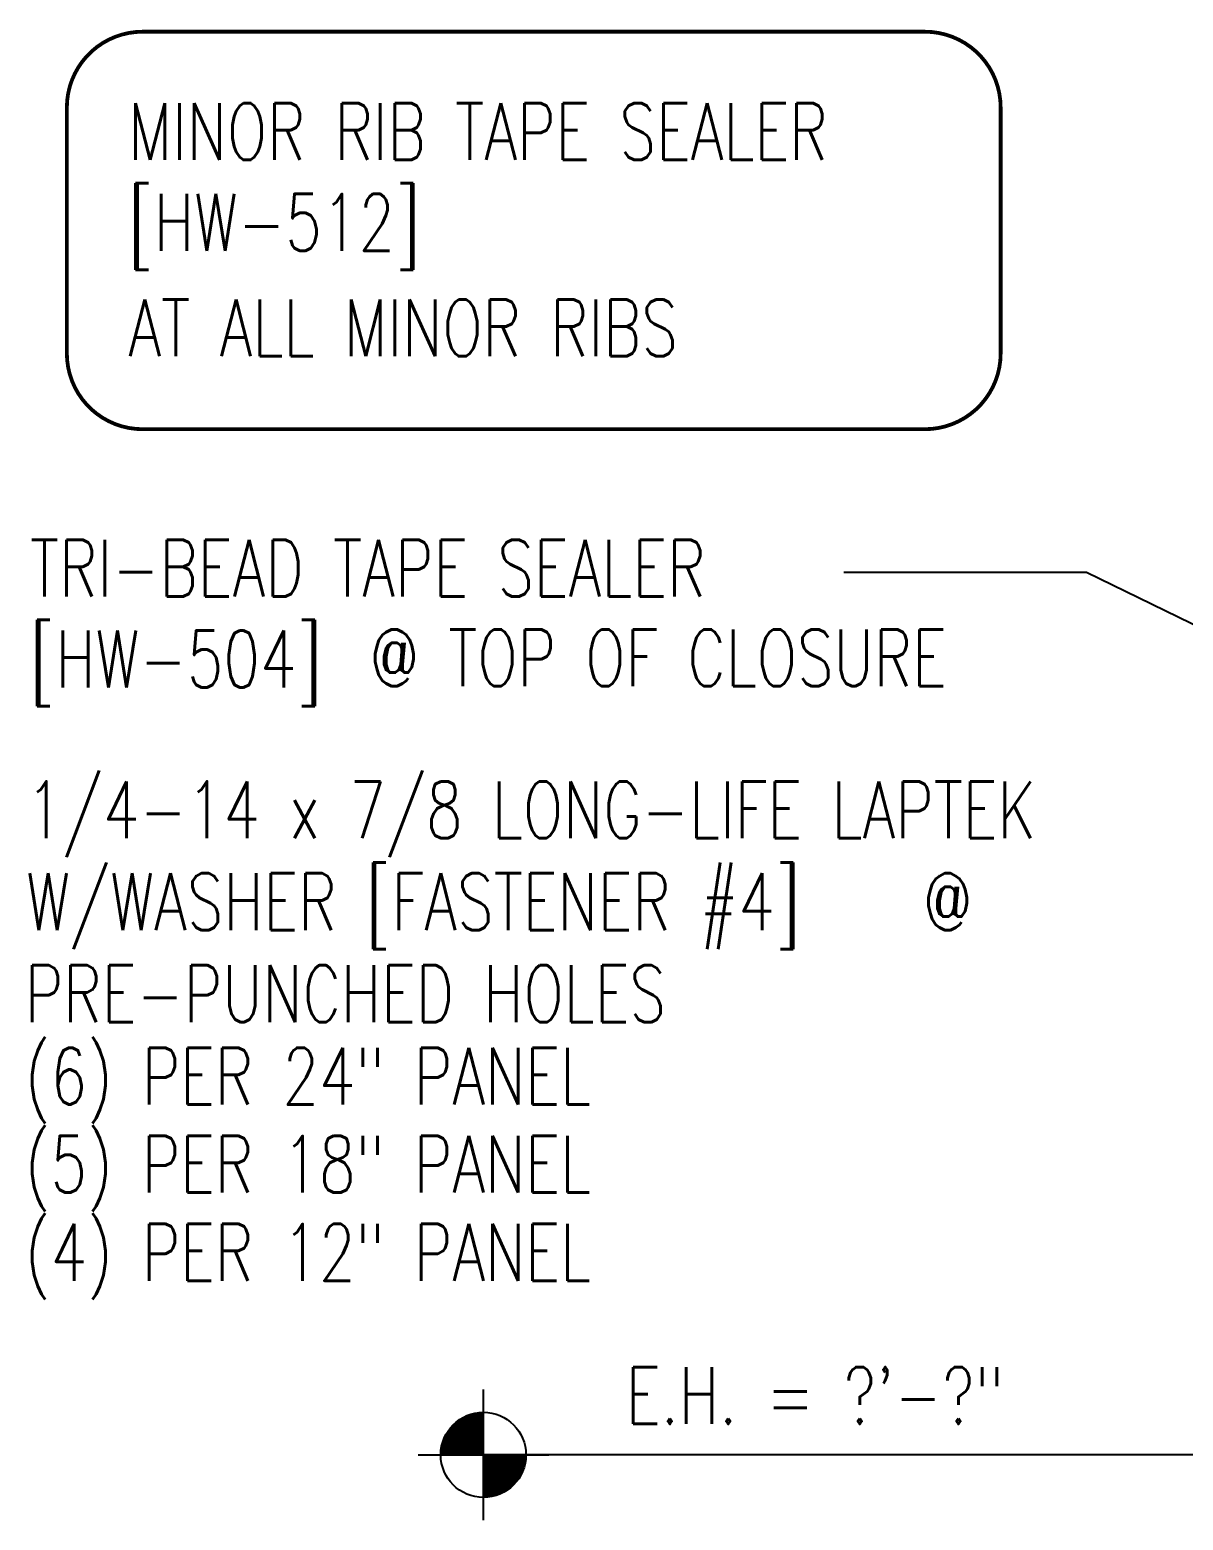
# Model space of a CAD drawing. Header units: inches. Extents: x 8 to 41.9, y 2.6 to 46.4.
# Drawn here: x 8.68 to 16.29, y 20.9 to 30.74 of the extents above; entities that cross this region are included whole.
import ezdxf

# ---------------------------------------------------------------- set-up
doc = ezdxf.new("R2010")
doc.units = ezdxf.units.IN
doc.header["$MEASUREMENT"] = 0
for name, color, linetype in [('DIM', 7, 'Continuous'), ('SECTION', 11, 'Continuous'), ('TEXT', 2, 'Continuous')]:
    doc.layers.add(name, color=color, linetype=linetype)
doc.styles.add('TEXT1', font='ROMANS.shx', dxfattribs={"width": 0.75, "height": 0.375})
doc.dimstyles.new('DETAIL$7', dxfattribs={"dimscale": 4, "dimtxt": 0.09375, "dimasz": 0.125, "dimexe": 0.0625, "dimexo": 0.125, "dimgap": 0.0625, "dimtad": 1, "dimdec": 4, "dimzin": 3, "dimdsep": 46, "dimlunit": 4, "dimtxsty": 'TEXT1', "dimblk": 'ARCHTICK', "dimcen": 0.0625, "dimclrd": 7, "dimclre": 7, "dimclrt": 2, "dimadec": 0, "dimazin": 0, "dimtfac": 0.59375, "dimtdec": 4, "dimtmove": 0, "dimatfit": 3, "dimfxl": 0, "dimfrac": 2, "dimtolj": 1, "dimtzin": 3, "dimarcsym": 0})

# ---------------------------------------------------------------- blocks, each defined once
blk = doc.blocks.new('wp')
at = {"layer": 'SECTION'}
for p, q in [((0, -0.0958), (0, 0.0958)), ((-0.0958, 0), (0.0958, 0))]:
    blk.add_line(p, q, dxfattribs=at)
at = {"layer": 'SECTION', "const_width": 0.0625}
for points in [[(0, 0.0312, 0.414214), (-0.0312, 0, 1)], [(0, -0.0312, 0.414214), (0.0312, 0, 1)]]:
    blk.add_lwpolyline(points, format="xyb", dxfattribs=at)
at = {"layer": 'SECTION'}
blk.add_circle((0, 0), 0.0625, dxfattribs=at)
blk = doc.blocks.new('dsc-HW-504')
at = {"layer": 'TEXT', "style": 'TEXT1', "width": 0.75}
for s, p in [('TRI-BEAD TAPE SEALER', (0, 0)), ('[HW-504]', (0, -0.6))]:
    blk.add_text(s, height=0.375, dxfattribs=at).set_placement(p)
at = {"layer": 'TEXT', "style": 'TEXT1', "flags": 1}
for tag, p in [('COLOR', (0, -1.2)), ('CALC', (0, -1.2)), ('OPT1', (0, -1.2)), ('OPT2', (0, -1.2)), ('OPT3', (0, -1.2)), ('GAGE', (0, -1.2)), ('SHPLN', (0, -1.2)), ('PART', (0, -1.2)), ('DESCRIPTION', (0, -1.2)), ('MULTIPLE', (0, -1.2)), ('SPARE1', (0, -1.8)), ('SPARE2', (0, -1.8)), ('SPARE3', (0, -1.8)), ('SPARE4', (0, -1.8)), ('SPARE5', (0, -1.8)), ('SPARE6', (0, -1.8)), ('SPARE7', (0, -1.8)), ('SPARE8', (0, -1.8)), ('SPARE9', (0, -1.8)), ('SPARE10', (0, -1.8))]:
    blk.add_attdef(tag, p, '', height=0.375, dxfattribs=at)
blk = doc.blocks.new('dsc-HW-512')
at = {"layer": 'TEXT', "style": 'TEXT1', "width": 0.75}
for s, p in [('MINOR RIB TAPE SEALER', (0, 0)), ('[HW-512]', (0, -0.6))]:
    blk.add_text(s, height=0.375, dxfattribs=at).set_placement(p)
at = {"layer": 'TEXT', "style": 'TEXT1', "flags": 1}
for tag, p in [('COLOR', (0, -1.2)), ('CALC', (0, -1.2)), ('OPT1', (0, -1.2)), ('OPT2', (0, -1.2)), ('OPT3', (0, -1.2)), ('GAGE', (0, -1.2)), ('SHPLN', (0, -1.2)), ('PART', (0, -1.2)), ('DESCRIPTION', (0, -1.2)), ('MULTIPLE', (0, -1.2)), ('SPARE1', (0, -1.8)), ('SPARE2', (0, -1.8)), ('SPARE3', (0, -1.8)), ('SPARE4', (0, -1.8)), ('SPARE5', (0, -1.8)), ('SPARE6', (0, -1.8)), ('SPARE7', (0, -1.8)), ('SPARE8', (0, -1.8)), ('SPARE9', (0, -1.8)), ('SPARE10', (0, -1.8))]:
    blk.add_attdef(tag, p, '', height=0.375, dxfattribs=at)
blk = doc.blocks.new('FD-F4')
at = {"layer": 'TEXT', "style": 'TEXT1', "width": 0.75}
for s, p in [('1/4-14 x 7/8 LONG-LIFE LAPTEK', (0.0047, -0.0408)), ('W/WASHER [FASTENER #4]', (0.0047, -0.1926))]:
    blk.add_text(s, height=0.09375, dxfattribs=at).set_placement(p)
blk.add_attdef('(QUANTITY)', (1.4847, -0.1926), '', height=0.0938, dxfattribs=at)
at = {"layer": 'TEXT', "style": 'TEXT1', "flags": 1}
for tag, p in [('Color', (0.0624, -0.4349)), ('Calc', (0.0624, -0.4349)), ('Opt1', (0.0624, -0.4349)), ('Opt2', (0.0624, -0.4349)), ('Opt3', (0.0624, -0.4349)), ('Description', (0.0624, -0.4349)), ('Multiple', (0.0624, -0.4349)), ('Part', (0.0624, -0.4349)), ('Spare1', (0.0624, -0.6224)), ('Spare2', (0.0624, -0.6224)), ('Spare3', (0.0624, -0.6224)), ('Spare4', (0.0624, -0.6224)), ('Spare5', (0.0624, -0.6224)), ('Spare6', (0.0624, -0.6224)), ('Spare7', (0.0624, -0.6224)), ('Spare8', (0.0624, -0.6224)), ('Spare9', (0.0624, -0.6224)), ('Spare10', (0.0624, -0.6224))]:
    blk.add_attdef(tag, p, '', height=0.0938, dxfattribs=at)
blk = doc.blocks.new('_ArchTick')
at = {"color": 0, "linetype": 'ByBlock', "const_width": 0.15}
blk.add_lwpolyline([(-0.5, -0.5), (0.5, 0.5)], dxfattribs=at)

msp = doc.modelspace()

# ---------------------------------------------------------------- linework, layer by layer
at = {"layer": 'TEXT'}
msp.add_line((18.57038, 21.33066), (11.67506, 21.33066), dxfattribs=at)
at = {"layer": 'TEXT', "const_width": 0.025}
msp.add_lwpolyline([(9.42561, 30.72809), (14.58942, 30.72809, -0.4142136), (15.08942, 30.22809), (15.08942, 28.6033, -0.4142136), (14.58942, 28.1033), (9.42561, 28.1033, -0.4142136), (8.92561, 28.6033), (8.92561, 30.22809, -0.4142136)], format="xyb", close=True, dxfattribs=at)

# ---------------------------------------------------------------- block references
for name, p in [('dsc-HW-512', (9.33119, 29.88159, 0)), ('dsc-HW-504', (8.68155, 26.99842))]:
    msp.add_blockref(name, p)
at = {"layer": 'TEXT', "xscale": 4, "yscale": 4, "zscale": 4}
msp.add_blockref('FD-F4', (8.63833, 25.56612), dxfattribs=at).add_auto_attribs({'(QUANTITY)': '@'})
at = {"layer": 'TEXT', "xscale": 4.5, "yscale": 4.499999999999998, "zscale": 4.5}
msp.add_blockref('wp', (11.67506, 21.33066), dxfattribs=at)

# ---------------------------------------------------------------- texts
at = {"layer": 'TEXT', "style": 'TEXT1', "width": 0.75}
for s, p in [('AT ALL MINOR RIBS', (9.33119, 28.5846, 0)), ('@ TOP OF CLOSURE', (10.92476, 26.40677)), ('PRE-PUNCHED HOLES', (8.64938, 24.18832)), ('(6) PER 24" PANEL', (8.64938, 23.64396)), ('(5) PER 18" PANEL', (8.64938, 23.06234)), ('(4) PER 12" PANEL', (8.64938, 22.48071)), ('E.H. = ?\'-?"', (12.61648, 21.53519))]:
    msp.add_text(s, height=0.375, dxfattribs=at).set_placement(p)

# ---------------------------------------------------------------- leaders
at = {"layer": 'DIM'}
msp.add_leader([(22.45209, 23.84361), (15.65615, 27.15753), (14.05452, 27.15753)], dimstyle='DETAIL$7', dxfattribs=at)

doc.saveas('drawing.dxf')
